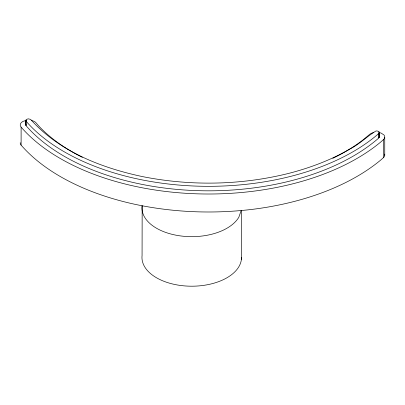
<?xml version="1.0" encoding="UTF-8"?>
<svg xmlns="http://www.w3.org/2000/svg" width="405" height="405" viewBox="0 0 405 405"><rect width="100%" height="100%" fill="white"/><g stroke="black" fill="none" stroke-linecap="round" stroke-linejoin="round"><path stroke-width="0.61" d="M25.849 125.277C24.675 120.736 26.107 117.48 30.623 119.394C59.282 151.475 101.204 167.842 142.403 176.58C190.542 186.173 240.828 185.287 288.492 173.446C309.84 167.953 330.683 160.152 349.793 149.091C359.336 144.367 367.062 136.328 375.977 130.982C377.136 130.891 378.629 131.073 379.217 132.217C379.363 134.794 380.052 137.816 377.374 139.229A204.074 117.82 0 0 1 26.755 126.492L25.849 125.277L25.935 119.946M379.131 137.543L379.267 132.632M241.512 257.504A49.78 28.74 0 0 1 190.041 286.188A49.78 28.74 0 0 1 142.069 255.55L142.17 205.72M241.162 210.529L238.854 217.196A49.78 28.74 0 0 1 181.966 236.105A49.78 28.74 0 0 1 142.069 206.013M25.935 124.451L26.249 124.077M25.799 120.356L26.755 121.991A204.074 117.82 0 0 0 377.374 134.723L379.131 133.037M379.126 132.521L381.065 133.063L383.894 134.905A8.247 4.764 0 0 1 383.398 139.659L381.019 141.79A209.587 121.004 0 0 1 21.111 127.104L21.111 145.117A209.587 121.004 0 0 0 136.07 204.55C174.342 212.574 213.926 214.022 252.725 209.309A209.587 121.004 0 0 0 381.019 159.803L383.398 157.672A8.247 4.764 0 0 0 384.598 154.097M26.376 120.351L23.034 121.363L21.612 122.31A8.323 4.804 0 0 0 21.111 127.104M379.267 137.133L378.984 131.827M384.75 137.32L384.75 155.338M383.398 139.659L383.398 157.672M379.217 132.217L379.217 136.723M378.817 133.412L378.817 137.913M241.405 210.468L241.405 259.377M26.087 121.166L26.087 125.666M21.111 145.117A8.323 4.804 0 0 1 20.25 142.681M31.19 120.401A8.323 4.804 0 0 1 35.999 122.806L38.455 125.666A193.043 111.451 0 0 0 82.357 157.327M373.825 132.536A8.247 4.764 0 0 0 369.633 134.409L363.563 139.457A193.043 111.451 0 0 1 332.819 158.309"/></g></svg>
